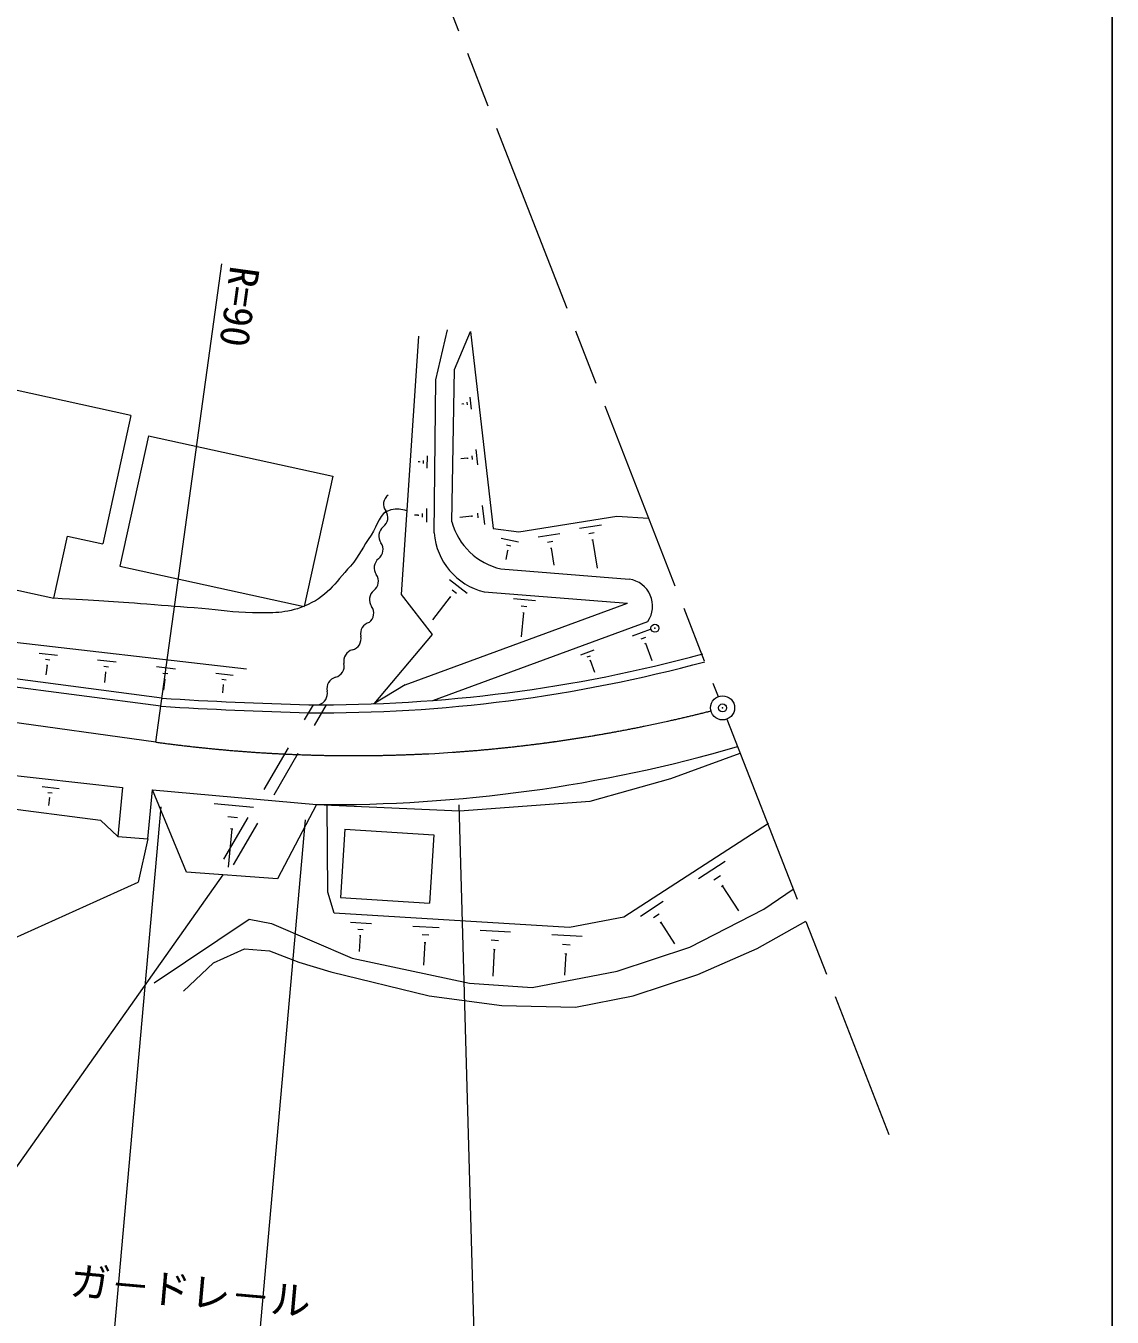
# Model space of a CAD drawing. Units: millimetres, scale not verified. Extents: x 40000 to 680000, y 20000 to 380000.
# Drawn here: x 511524 to 579000, y 239178 to 319406 of the extents above; entities that cross this region are included whole.
import ezdxf
from ezdxf.enums import TextEntityAlignment as Align

# ---------------------------------------------------------------- set-up
doc = ezdxf.new("R2010")
doc.units = ezdxf.units.MM
doc.header["$LTSCALE"] = 1000
doc.header["$PDMODE"] = 32
doc.header["$PDSIZE"] = 500
doc.linetypes.add('CHAIN', pattern=[18.5, 12, -1.5, 3.5, -1.5])
for name, color, linetype, lineweight in [('S-BGD', 7, 'Continuous', 13), ('S-BMK', 2, 'CHAIN', 13), ('S-TTL-BAND', 7, 'Continuous', 25)]:
    doc.layers.add(name, color=color, linetype=linetype, lineweight=lineweight)
doc.styles.add('ＭＳ ゴシック', font='')
doc.styles.get('ＭＳ ゴシック').set_extended_font_data('MS Gothic')

msp = doc.modelspace()

# ---------------------------------------------------------------- linework, layer by layer
at = {"layer": 'S-BGD'}
for p, q in [((519594, 274907), (523688, 304627)), ((535920, 300128), (534842, 284079)), ((536997, 297418), (537707, 300526)), ((538141, 298045), (539137, 300411)), ((539137, 300411), (540543, 288184)), ((537986, 288591), (538141, 298045)), ((518043, 295196), (507148, 297579)), ((536894, 287902), (536997, 297418)), ((539102, 296339), (539187, 295595)), ((538698, 295916), (538602, 295905)), ((538696, 295939), (538701, 295893)), ((538911, 296035), (538932, 295849)), ((518043, 295196), (516300, 287223)), ((519136, 293937), (517362, 285827)), ((519136, 293937), (530583, 291433)), ((539476, 293087), (539586, 292130)), ((535985, 292317), (535896, 292318)), ((535985, 292341), (535984, 292293)), ((536214, 292410), (536212, 292219)), ((536446, 292693), (536438, 291931)), ((538956, 292542), (538546, 292495)), ((538953, 292572), (538959, 292513)), ((539230, 292695), (539257, 292456)), ((530583, 291433), (528809, 283324)), ((535893, 288999), (535673, 289001)), ((535894, 289025), (535893, 288972)), ((536151, 289103), (536149, 288889)), ((536411, 289420), (536401, 288566)), ((539231, 288939), (538486, 288854)), ((539227, 288977), (539235, 288902)), ((539570, 289129), (539604, 288832)), ((539875, 289614), (540011, 288428)), ((542137, 287970), (548229, 288947)), ((548229, 288947), (550206, 288817)), ((540543, 288184), (542137, 287970)), ((545924, 288189), (547274, 288406)), ((513270, 283840), (514115, 287701)), ((514115, 287701), (516300, 287223)), ((541053, 287566), (542117, 287342)), ((543345, 287657), (544695, 287874)), ((543917, 287333), (544254, 287388)), ((546495, 287865), (546833, 287920)), ((546687, 287481), (546771, 287494)), ((546729, 287488), (547015, 285706)), ((541450, 286815), (541333, 286260)), ((541384, 287162), (541651, 287106)), ((541417, 286822), (541484, 286808)), ((544108, 286949), (544193, 286962)), ((544150, 286955), (544322, 285888)), ((504560, 285745), (513270, 283840)), ((517362, 285827), (528809, 283324)), ((541031, 285665), (549008, 285024)), ((537848, 285001), (538929, 284164)), ((534842, 284079), (536765, 281589)), ((538002, 284363), (538272, 284154)), ((539996, 284243), (548888, 283529)), ((535089, 278463), (548888, 283529)), ((537886, 283934), (536780, 282508)), ((537852, 283960), (537919, 283908)), ((541822, 283823), (543184, 283701)), ((542296, 283369), (542637, 283338)), ((542430, 282945), (542295, 281436)), ((542387, 282949), (542472, 282941)), ((499858, 282373), (525223, 279467)), ((536800, 277493), (550160, 282398)), ((549200, 281513), (550323, 281925)), ((519972, 277632), (494654, 280954)), ((536765, 281589), (533144, 277287)), ((549745, 281331), (550025, 281434)), ((549974, 281033), (550044, 281058)), ((550009, 281046), (550405, 279967)), ((519907, 277137), (494589, 280459)), ((512350, 280439), (513488, 280308)), ((512737, 280048), (513022, 280016)), ((515976, 280023), (517144, 279889)), ((545988, 280334), (546816, 280637)), ((546390, 280199), (546596, 280275)), ((546558, 279980), (546610, 279999)), ((512840, 279691), (512771, 279082)), ((512805, 279695), (512876, 279686)), ((516374, 279623), (516666, 279589)), ((516480, 279256), (516405, 278605)), ((516443, 279260), (516516, 279251)), ((519632, 279604), (520830, 279467)), ((546584, 279989), (546853, 279258)), ((520040, 279193), (520340, 279159)), ((520149, 278817), (520070, 278127)), ((520111, 278821), (520186, 278813)), ((523317, 279182), (524408, 279057)), ((523688, 278808), (523961, 278777)), ((523787, 278465), (523730, 277970)), ((523753, 278469), (523821, 278461)), ((535089, 278463), (533144, 277287)), ((529368, 277229), (528819, 276281)), ((530176, 277228), (529424, 275930)), ((494015, 274739), (517521, 272083)), ((527816, 274550), (526312, 271955)), ((528422, 274200), (526918, 271604)), ((551589, 272644), (555896, 274221)), ((493974, 272936), (516158, 270046)), ((512538, 272143), (513587, 272024)), ((517521, 272083), (517239, 269040)), ((546575, 271243), (551589, 272644)), ((512896, 271784), (513158, 271754)), ((512992, 271454), (512937, 270970)), ((512959, 271458), (513024, 271450)), ((519104, 268890), (519387, 271933)), ((519387, 271933), (529580, 271026)), ((521498, 266827), (519387, 271933)), ((538466, 270643), (546575, 271243)), ((519912, 270882), (516874, 236755)), ((523227, 271089), (525657, 270873)), ((529580, 271026), (527155, 266406)), ((529580, 271026), (538466, 270643)), ((530286, 265578), (530231, 270998)), ((539462, 234828), (538446, 270999)), ((516158, 270046), (517239, 269040)), ((525310, 270224), (523806, 267628)), ((524073, 270279), (524681, 270225)), ((525916, 269873), (524412, 267277)), ((528877, 270084), (525838, 235957)), ((557644, 269842), (548660, 264020)), ((517239, 269040), (519104, 268890)), ((519104, 268890), (518506, 266211)), ((524312, 269523), (524100, 267134)), ((524236, 269530), (524388, 269516)), ((531334, 269488), (531069, 265255)), ((531334, 269488), (536872, 269141)), ((536872, 269141), (536607, 264908)), ((553307, 266435), (554971, 267513)), ((501795, 235564), (523776, 266657)), ((527155, 266406), (521498, 266827)), ((554254, 266340), (554670, 266610)), ((530674, 264276), (530286, 265578)), ((554734, 265942), (554838, 266010)), ((554786, 265976), (555787, 264431)), ((557371, 264517), (559194, 265760)), ((531069, 265255), (536607, 264908)), ((549696, 264095), (551117, 265016)), ((545287, 263388), (530674, 264276)), ((548660, 264020), (545287, 263388)), ((550505, 264014), (550860, 264244)), ((552762, 262172), (557371, 264517)), ((519504, 259959), (525405, 263906)), ((525405, 263906), (526780, 263640)), ((526780, 263640), (531804, 261491)), ((531684, 263713), (532992, 263634)), ((532151, 263291), (532478, 263272)), ((535563, 263478), (537189, 263379)), ((539746, 263224), (541636, 263109)), ((550915, 263675), (551003, 263732)), ((550959, 263703), (551823, 262370)), ((556946, 262083), (559963, 263789)), ((532291, 262889), (532231, 261906)), ((532250, 262892), (532331, 262887)), ((536143, 262953), (536550, 262928)), ((536317, 262453), (536232, 261051)), ((536266, 262456), (536368, 262450)), ((540421, 262614), (540893, 262585)), ((544193, 262954), (546083, 262839)), ((523185, 261193), (525108, 262068)), ((525108, 262068), (526668, 261943)), ((526668, 261943), (528490, 261230)), ((540622, 262032), (540521, 260364)), ((540563, 262036), (540681, 262029)), ((544868, 262344), (545340, 262315)), ((545069, 261762), (544988, 260418)), ((545010, 261766), (545128, 261759)), ((548259, 260673), (552762, 262172)), ((553265, 260474), (556946, 262083)), ((521320, 259438), (523185, 261193)), ((528490, 261230), (530475, 260633)), ((531804, 261491), (539086, 259936)), ((530475, 260633), (536583, 259138)), ((542981, 259662), (548259, 260673)), ((549246, 259150), (553265, 260474)), ((539086, 259936), (542981, 259662)), ((545663, 258434), (549246, 259150)), ((536583, 259138), (541091, 258544)), ((541091, 258544), (545663, 258434))]:
    msp.add_line(p, q, dxfattribs=at)
msp.add_lwpolyline([(486935, 249404), (492452, 251434), (496015, 256048), (518506, 266211)], dxfattribs=at)
msp.add_circle((554800, 277033), 750, dxfattribs=at)
msp.add_circle((554800, 277033), 750, dxfattribs=at)
for centre, radius, start, end in [((534467, 289685), 725, 128.01801, 215.22364), ((533282, 288849), 725, 308.01801, 35.22364), ((534175, 287707), 725, 128.01801, 215.22364), ((541974, 289695), 4139, 195.47075, 256.81983), ((532991, 286871), 725, 308.01801, 35.22364), ((540931, 288180), 4046, 183.94368, 256.64629), ((533884, 285728), 725, 128.01801, 215.22364), ((532699, 284892), 725, 308.01801, 35.22364), ((548761, 283350), 1693, 325.79097, 81.58234), ((533592, 283750), 725, 128.01801, 215.22364), ((532408, 282913), 725, 308.01801, 35.22364), ((533040, 281641), 725, 104.86893, 192.07457), ((531622, 281338), 725, 284.86893, 12.07457), ((529870, 367783), 90556, 269.50989, 285.17025), ((531994, 279937), 725, 104.86893, 192.07457), ((529870, 367783), 91056, 269.50989, 285.17025), ((530577, 279633), 725, 284.86893, 12.07457), ((530949, 278232), 725, 104.86893, 192.07457), ((535326, 522662), 245510, 266.41445, 268.5459), ((529531, 277928), 725, 284.86893, 12.07457), ((531877, 364065), 90000, 262.15564, 284.27791), ((535326, 522662), 246010, 266.41445, 268.5459), ((530343, 362332), 91310, 269.5208, 286.14794)]:
    msp.add_arc(centre, radius, start, end, dxfattribs=at)
msp.add_open_spline([(535191, 289271), (534836, 289391), (534577, 289408), (534196, 289327), (533434, 289166), (533414, 288395), (532964, 287758), (532445, 287025), (532281, 286519), (531686, 285845), (530703, 284730), (530194, 283902), (528815, 283348), (527641, 282877), (526867, 282935), (525603, 282945), (524367, 282955), (523680, 283100), (522448, 283199), (521119, 283306), (520375, 283372), (519045, 283472), (516791, 283641), (516072, 283676), (513270, 283840)], degree=3, knots=[0, 0, 0, 0, 1, 1, 1, 2, 2, 2, 3, 3, 3, 4, 4, 4, 5, 5, 5, 6, 6, 6, 7, 7, 7, 8, 8, 8, 8], dxfattribs=at)
for p in [(550601, 281982), (554800, 277033), (554800, 277033), (554800, 277033), (554800, 277033), (554800, 277033)]:
    msp.add_point(p, dxfattribs=at)
at = {"layer": 'S-BMK'}
for p, q in [((534045, 330276), (554527, 277732)), ((519594, 274907), (473034, 281322)), ((555072, 276334), (565131, 250530))]:
    msp.add_line(p, q, dxfattribs=at)
msp.add_arc((531877, 364065), 90000, 262.15564, 284.27791, dxfattribs=at)
at = {"layer": 'S-TTL-BAND'}
msp.add_line((579000, 20000), (579000, 370000), dxfattribs=at)

# ---------------------------------------------------------------- texts
at = {"layer": 'S-BGD', "style": 'ＭＳ ゴシック'}
msp.add_text('R=90', height=1833, rotation=262.156, dxfattribs=at).set_placement((523688, 304627), align=Align.BOTTOM_LEFT)
msp.add_text('ガ－ドレ－ル', height=1833, rotation=354.912, dxfattribs=at).set_placement((521622, 239344), align=Align.BOTTOM_CENTER)

doc.saveas('drawing.dxf')
